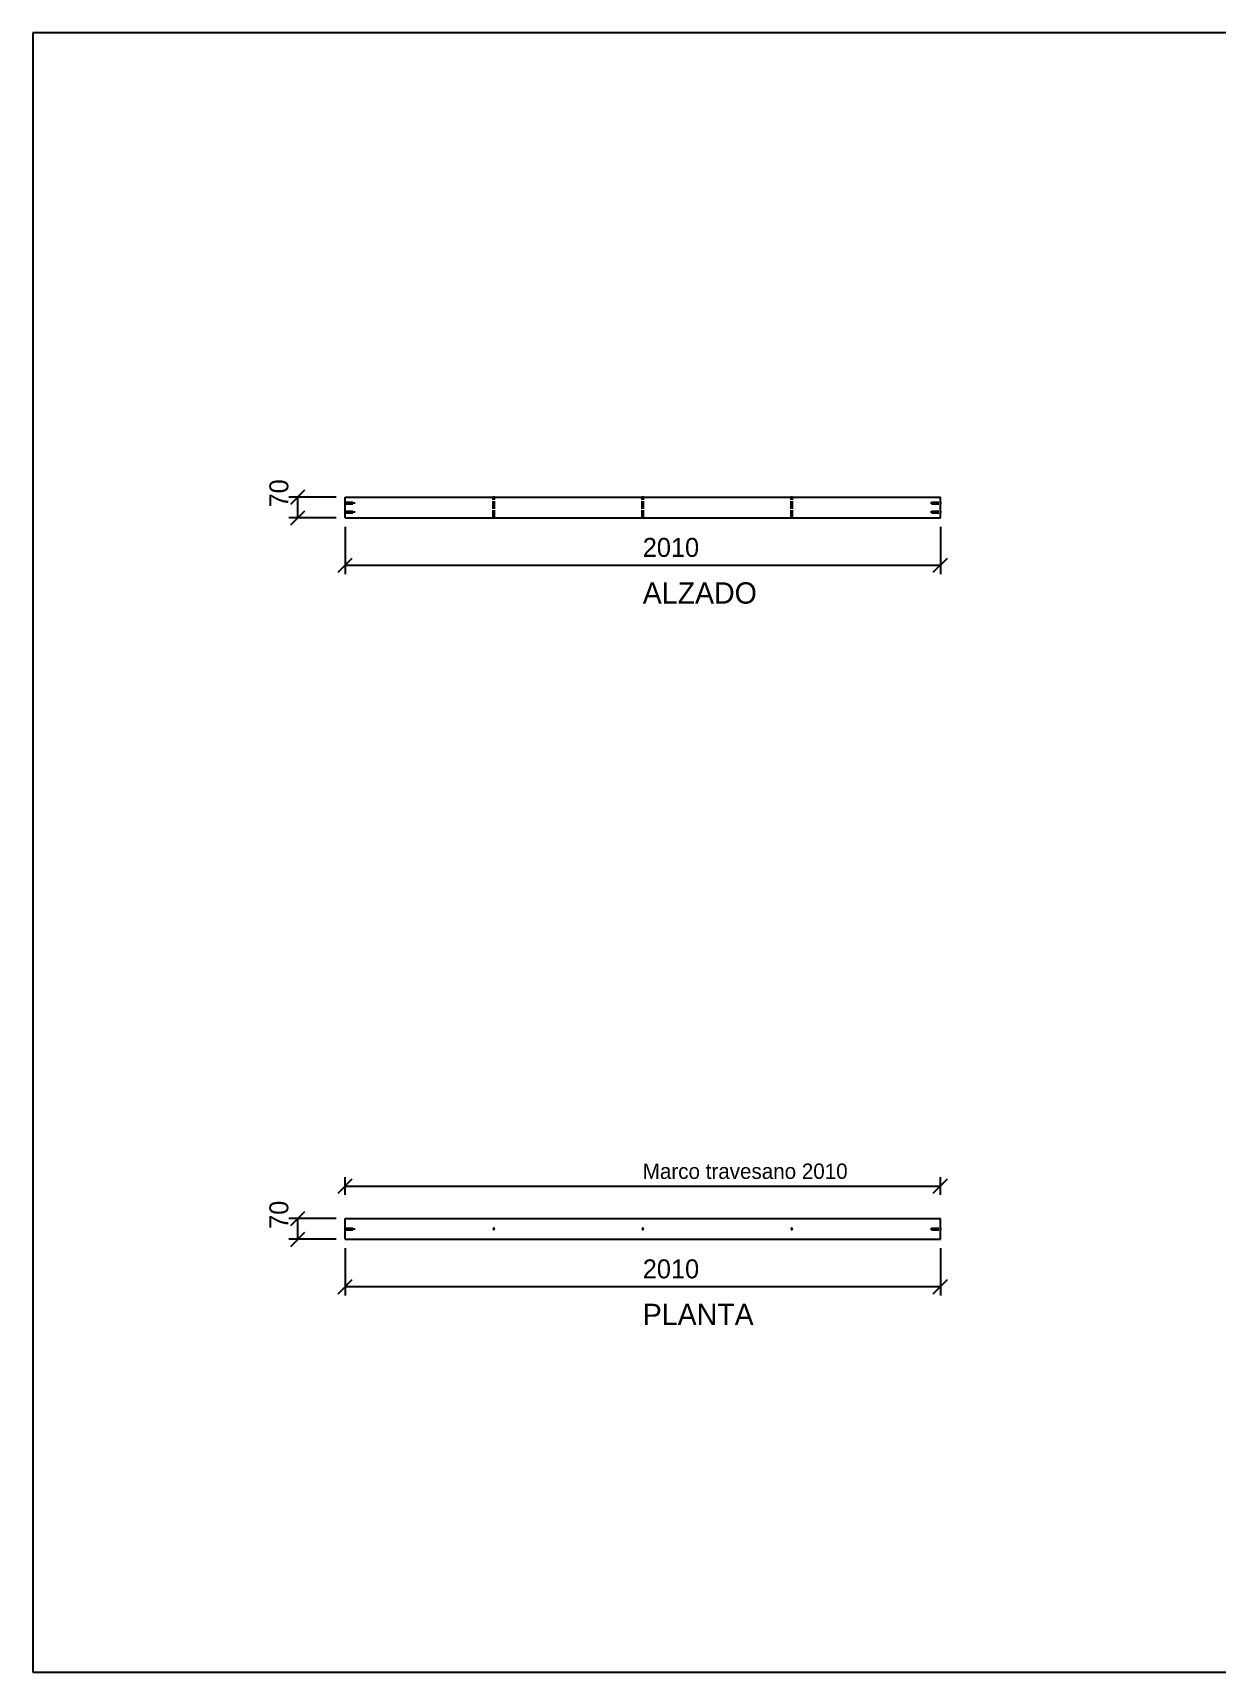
# Model space of a CAD drawing. Header units: metres. Extents: x 10 to 410, y 10 to 287.
# Drawn here: x 10 to 210, y 10 to 287 of the extents above; entities that cross this region are included whole.
import ezdxf

# ---------------------------------------------------------------- set-up
doc = ezdxf.new("R2010")
doc.units = ezdxf.units.M
doc.linetypes.add('DASHED', pattern=[1.524, 1.27, -0.254])
for name, color, linetype in [('COTAS', 5, 'CONTINUOUS'), ('MARCO', 7, 'CONTINUOUS'), ('OCULTA', 8, 'DASHED'), ('VISIBLE', 7, 'CONTINUOUS')]:
    doc.layers.add(name, color=color, linetype=linetype)

msp = doc.modelspace()

# ---------------------------------------------------------------- linework, layer by layer
at = {"layer": 'COTAS'}
for p, q in [((61.25, 208.55), (53.25, 208.55)), ((53.55, 207.35), (55.95, 209.75)), ((54.75, 205.05), (54.75, 208.55)), ((61.25, 205.05), (53.25, 205.05)), ((53.55, 203.85), (55.95, 206.25)), ((62.75, 203.55), (62.75, 195.55)), ((163.25, 203.55), (163.25, 195.55)), ((61.55, 195.85), (63.95, 198.25)), ((62.75, 197.05), (163.25, 197.05)), ((162.05, 195.85), (164.45, 198.25)), ((61.55, 90.95), (63.95, 93.35)), ((62.75, 90.65), (62.75, 93.65)), ((62.75, 92.15), (163.25, 92.15)), ((162.05, 90.95), (164.45, 93.35)), ((163.25, 90.65), (163.25, 93.65)), ((61.25, 86.65), (53.25, 86.65)), ((53.55, 85.45), (55.95, 87.85)), ((54.75, 83.15), (54.75, 86.65)), ((61.25, 83.15), (53.25, 83.15)), ((53.55, 81.95), (55.95, 84.35)), ((62.75, 81.65), (62.75, 73.65)), ((163.25, 81.65), (163.25, 73.65)), ((61.55, 73.95), (63.95, 76.35)), ((62.75, 75.15), (163.25, 75.15)), ((162.05, 73.95), (164.45, 76.35))]:
    msp.add_line(p, q, dxfattribs=at)
at = {"layer": 'MARCO'}
for p, q in [((410, 287), (10, 287)), ((10, 287), (10, 10)), ((10, 10), (410, 10))]:
    msp.add_line(p, q, dxfattribs=at)
at = {"layer": 'OCULTA'}
for p, q in [((62.75, 205.05), (62.75, 208.55)), ((62.75, 208.55), (163.25, 208.55)), ((87.96, 208.55), (87.74, 208.55)), ((87.74, 208.55), (87.96, 208.55)), ((87.74, 205.05), (87.74, 208.55)), ((87.96, 205.05), (87.96, 208.55)), ((113.11, 208.55), (112.89, 208.55)), ((112.89, 208.55), (113.11, 208.55)), ((112.89, 205.05), (112.89, 208.55)), ((113.11, 205.05), (113.11, 208.55)), ((138.26, 208.55), (138.04, 208.55)), ((138.04, 208.55), (138.26, 208.55)), ((138.04, 205.05), (138.04, 208.55)), ((138.26, 205.05), (138.26, 208.55)), ((163.25, 205.05), (163.25, 208.55)), ((62.75, 207.4), (62.75, 207.7)), ((62.75, 207.7), (62.75, 207.4)), ((62.75, 207.7), (64.25, 207.7)), ((62.75, 207.4), (64.25, 207.4)), ((62.75, 205.9), (62.75, 206.2)), ((62.75, 206.2), (62.75, 205.9)), ((62.75, 206.2), (64.25, 206.2)), ((62.75, 205.9), (64.25, 205.9)), ((62.75, 205.05), (163.25, 205.05)), ((64.25, 207.4), (64.25, 207.7)), ((64.25, 207.7), (64.25, 207.4)), ((64.25, 205.9), (64.25, 206.2)), ((64.25, 206.2), (64.25, 205.9)), ((87.96, 205.05), (87.74, 205.05)), ((87.74, 205.05), (87.96, 205.05)), ((113.11, 205.05), (112.89, 205.05)), ((112.89, 205.05), (113.11, 205.05)), ((138.26, 205.05), (138.04, 205.05)), ((138.04, 205.05), (138.26, 205.05)), ((161.75, 207.4), (161.75, 207.7)), ((161.75, 207.7), (161.75, 207.4)), ((161.75, 207.7), (163.25, 207.7)), ((161.75, 207.4), (163.25, 207.4)), ((161.75, 205.9), (161.75, 206.2)), ((161.75, 206.2), (161.75, 205.9)), ((161.75, 206.2), (163.25, 206.2)), ((161.75, 205.9), (163.25, 205.9)), ((163.25, 207.4), (163.25, 207.7)), ((163.25, 207.7), (163.25, 207.4)), ((163.25, 205.9), (163.25, 206.2)), ((163.25, 206.2), (163.25, 205.9)), ((62.75, 83.15), (62.75, 86.65)), ((62.75, 86.65), (163.25, 86.65)), ((163.25, 83.15), (163.25, 86.65)), ((62.75, 84.9), (62.75, 85.05)), ((62.75, 85.05), (62.75, 84.75)), ((62.75, 84.9), (62.75, 85.05)), ((62.75, 85.05), (62.75, 84.75)), ((62.75, 85.05), (64.25, 85.05)), ((62.75, 85.05), (64.25, 85.05)), ((62.75, 84.75), (62.75, 84.9)), ((62.75, 84.75), (62.75, 84.9)), ((62.75, 84.75), (64.25, 84.75)), ((62.75, 84.75), (64.25, 84.75)), ((62.75, 83.15), (163.25, 83.15)), ((64.25, 84.9), (64.25, 85.05)), ((64.25, 85.05), (64.25, 84.75)), ((64.25, 84.9), (64.25, 85.05)), ((64.25, 85.05), (64.25, 84.75)), ((64.25, 84.75), (64.25, 84.9)), ((64.25, 84.75), (64.25, 84.9)), ((87.75, 84.96), (87.74, 84.93)), ((87.74, 84.93), (87.74, 84.9)), ((87.74, 84.9), (87.74, 84.87)), ((87.74, 84.87), (87.75, 84.84)), ((87.77, 84.98), (87.75, 84.96)), ((87.75, 84.84), (87.77, 84.82)), ((87.79, 85), (87.77, 84.98)), ((87.77, 84.82), (87.79, 84.8)), ((87.82, 85.01), (87.79, 85)), ((87.79, 84.8), (87.82, 84.79)), ((87.85, 85.01), (87.82, 85.01)), ((87.82, 84.79), (87.85, 84.79)), ((87.88, 85.01), (87.85, 85.01)), ((87.85, 84.79), (87.88, 84.79)), ((87.91, 85), (87.88, 85.01)), ((87.88, 84.79), (87.91, 84.8)), ((87.93, 84.98), (87.91, 85)), ((87.91, 84.8), (87.93, 84.82)), ((87.95, 84.96), (87.93, 84.98)), ((87.93, 84.82), (87.95, 84.84)), ((87.96, 84.93), (87.95, 84.96)), ((87.95, 84.84), (87.96, 84.87)), ((87.96, 84.9), (87.96, 84.93)), ((87.96, 84.87), (87.96, 84.9)), ((112.9, 84.96), (112.89, 84.93)), ((112.89, 84.93), (112.89, 84.9)), ((112.89, 84.9), (112.89, 84.87)), ((112.89, 84.87), (112.9, 84.84)), ((112.92, 84.98), (112.9, 84.96)), ((112.9, 84.84), (112.92, 84.82)), ((112.94, 85), (112.92, 84.98)), ((112.92, 84.82), (112.94, 84.8)), ((112.97, 85.01), (112.94, 85)), ((112.94, 84.8), (112.97, 84.79)), ((113, 85.01), (112.97, 85.01)), ((112.97, 84.79), (113, 84.79)), ((113.03, 85.01), (113, 85.01)), ((113, 84.79), (113.03, 84.79)), ((113.06, 85), (113.03, 85.01)), ((113.03, 84.79), (113.06, 84.8)), ((113.08, 84.98), (113.06, 85)), ((113.06, 84.8), (113.08, 84.82)), ((113.1, 84.96), (113.08, 84.98)), ((113.08, 84.82), (113.1, 84.84)), ((113.11, 84.93), (113.1, 84.96)), ((113.1, 84.84), (113.11, 84.87)), ((113.11, 84.9), (113.11, 84.93)), ((113.11, 84.87), (113.11, 84.9)), ((138.05, 84.96), (138.04, 84.93)), ((138.04, 84.93), (138.04, 84.9)), ((138.04, 84.9), (138.04, 84.87)), ((138.04, 84.87), (138.05, 84.84)), ((138.07, 84.98), (138.05, 84.96)), ((138.05, 84.84), (138.07, 84.82)), ((138.09, 85), (138.07, 84.98)), ((138.07, 84.82), (138.09, 84.8)), ((138.12, 85.01), (138.09, 85)), ((138.09, 84.8), (138.12, 84.79)), ((138.15, 85.01), (138.12, 85.01)), ((138.12, 84.79), (138.15, 84.79)), ((138.18, 85.01), (138.15, 85.01)), ((138.15, 84.79), (138.18, 84.79)), ((138.21, 85), (138.18, 85.01)), ((138.18, 84.79), (138.21, 84.8)), ((138.23, 84.98), (138.21, 85)), ((138.21, 84.8), (138.23, 84.82)), ((138.25, 84.96), (138.23, 84.98)), ((138.23, 84.82), (138.25, 84.84)), ((138.26, 84.93), (138.25, 84.96)), ((138.25, 84.84), (138.26, 84.87)), ((138.26, 84.9), (138.26, 84.93)), ((138.26, 84.87), (138.26, 84.9)), ((161.75, 84.9), (161.75, 85.05)), ((161.75, 85.05), (161.75, 84.75)), ((161.75, 84.9), (161.75, 85.05)), ((161.75, 85.05), (161.75, 84.75)), ((161.75, 85.05), (163.25, 85.05)), ((161.75, 85.05), (163.25, 85.05)), ((161.75, 84.75), (161.75, 84.9)), ((161.75, 84.75), (161.75, 84.9)), ((161.75, 84.75), (163.25, 84.75)), ((161.75, 84.75), (163.25, 84.75)), ((163.25, 84.9), (163.25, 85.05)), ((163.25, 85.05), (163.25, 84.75)), ((163.25, 84.9), (163.25, 85.05)), ((163.25, 85.05), (163.25, 84.75)), ((163.25, 84.75), (163.25, 84.9)), ((163.25, 84.75), (163.25, 84.9))]:
    msp.add_line(p, q, dxfattribs=at)
at = {"layer": 'VISIBLE'}
for p, q in [((62.75, 205.05), (62.75, 208.55)), ((62.75, 208.55), (163.25, 208.55)), ((163.25, 205.05), (163.25, 208.55)), ((62.75, 205.05), (163.25, 205.05)), ((62.75, 83.15), (62.75, 86.65)), ((62.75, 86.65), (163.25, 86.65)), ((163.25, 83.15), (163.25, 86.65)), ((62.75, 83.15), (163.25, 83.15)), ((87.75, 84.96), (87.74, 84.93)), ((87.74, 84.93), (87.74, 84.9)), ((87.74, 84.9), (87.74, 84.87)), ((87.74, 84.87), (87.75, 84.84)), ((87.77, 84.98), (87.75, 84.96)), ((87.75, 84.84), (87.77, 84.82)), ((87.79, 85), (87.77, 84.98)), ((87.77, 84.82), (87.79, 84.8)), ((87.82, 85.01), (87.79, 85)), ((87.79, 84.8), (87.82, 84.79)), ((87.85, 85.01), (87.82, 85.01)), ((87.82, 84.79), (87.85, 84.79)), ((87.88, 85.01), (87.85, 85.01)), ((87.85, 84.79), (87.88, 84.79)), ((87.91, 85), (87.88, 85.01)), ((87.88, 84.79), (87.91, 84.8)), ((87.93, 84.98), (87.91, 85)), ((87.91, 84.8), (87.93, 84.82)), ((87.95, 84.96), (87.93, 84.98)), ((87.93, 84.82), (87.95, 84.84)), ((87.96, 84.93), (87.95, 84.96)), ((87.95, 84.84), (87.96, 84.87)), ((87.96, 84.9), (87.96, 84.93)), ((87.96, 84.87), (87.96, 84.9)), ((112.9, 84.96), (112.89, 84.93)), ((112.89, 84.93), (112.89, 84.9)), ((112.89, 84.9), (112.89, 84.87)), ((112.89, 84.87), (112.9, 84.84)), ((112.92, 84.98), (112.9, 84.96)), ((112.9, 84.84), (112.92, 84.82)), ((112.94, 85), (112.92, 84.98)), ((112.92, 84.82), (112.94, 84.8)), ((112.97, 85.01), (112.94, 85)), ((112.94, 84.8), (112.97, 84.79)), ((113, 85.01), (112.97, 85.01)), ((112.97, 84.79), (113, 84.79)), ((113.03, 85.01), (113, 85.01)), ((113, 84.79), (113.03, 84.79)), ((113.06, 85), (113.03, 85.01)), ((113.03, 84.79), (113.06, 84.8)), ((113.08, 84.98), (113.06, 85)), ((113.06, 84.8), (113.08, 84.82)), ((113.1, 84.96), (113.08, 84.98)), ((113.08, 84.82), (113.1, 84.84)), ((113.11, 84.93), (113.1, 84.96)), ((113.1, 84.84), (113.11, 84.87)), ((113.11, 84.9), (113.11, 84.93)), ((113.11, 84.87), (113.11, 84.9)), ((138.05, 84.96), (138.04, 84.93)), ((138.04, 84.93), (138.04, 84.9)), ((138.04, 84.9), (138.04, 84.87)), ((138.04, 84.87), (138.05, 84.84)), ((138.07, 84.98), (138.05, 84.96)), ((138.05, 84.84), (138.07, 84.82)), ((138.09, 85), (138.07, 84.98)), ((138.07, 84.82), (138.09, 84.8)), ((138.12, 85.01), (138.09, 85)), ((138.09, 84.8), (138.12, 84.79)), ((138.15, 85.01), (138.12, 85.01)), ((138.12, 84.79), (138.15, 84.79)), ((138.18, 85.01), (138.15, 85.01)), ((138.15, 84.79), (138.18, 84.79)), ((138.21, 85), (138.18, 85.01)), ((138.18, 84.79), (138.21, 84.8)), ((138.23, 84.98), (138.21, 85)), ((138.21, 84.8), (138.23, 84.82)), ((138.25, 84.96), (138.23, 84.98)), ((138.23, 84.82), (138.25, 84.84)), ((138.26, 84.93), (138.25, 84.96)), ((138.25, 84.84), (138.26, 84.87)), ((138.26, 84.9), (138.26, 84.93)), ((138.26, 84.87), (138.26, 84.9))]:
    msp.add_line(p, q, dxfattribs=at)

# ---------------------------------------------------------------- texts
at = {"layer": 'COTAS'}
for p in [(53.15, 206.8), (53.15, 84.9)]:
    msp.add_text('70', height=3.2, rotation=90, dxfattribs=at).set_placement(p)
for s, height, p in [('2010', 3.2, (113, 198.45)), ('ALZADO', 3.6, (113, 190.55)), ('Marco travesano 2010', 2.6, (113, 93.35)), ('2010', 3.2, (113, 76.55)), ('PLANTA', 3.6, (113, 68.65))]:
    msp.add_text(s, height=height, dxfattribs=at).set_placement(p)

doc.saveas('drawing.dxf')
